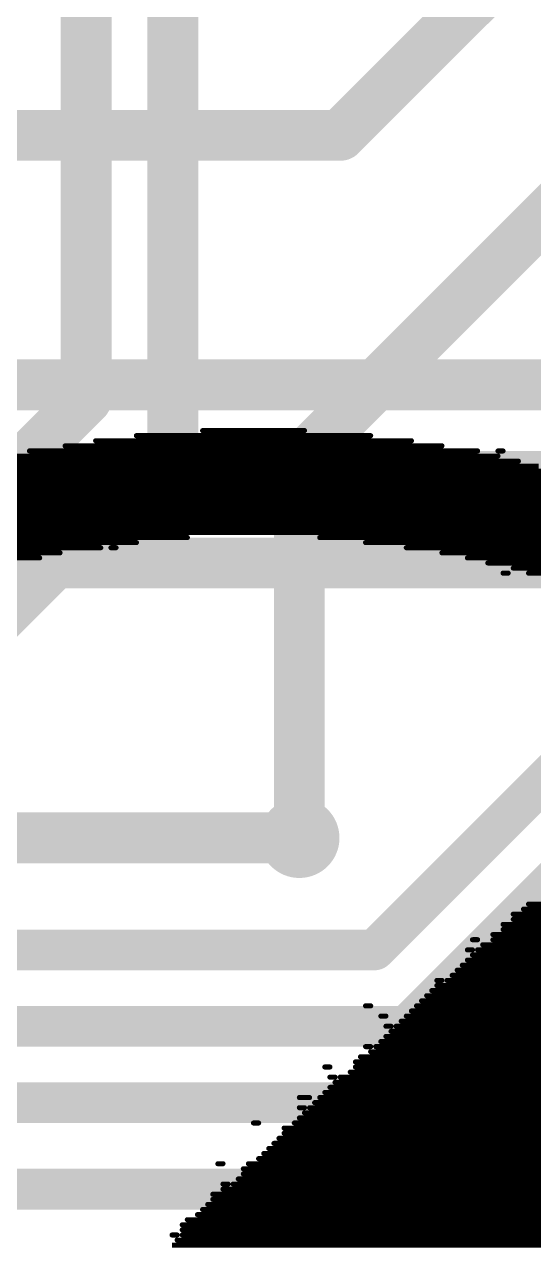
# Model space of a CAD drawing. Header units: millimetres. Extents: x 0.85 to 4.91, y 0.77 to 5.15.
# Drawn here: x 1.89 to 1.99, y 2.2435 to 2.4828 of the extents above; entities that cross this region are included whole.
import ezdxf

# ---------------------------------------------------------------- set-up
doc = ezdxf.new("R2010")
doc.units = ezdxf.units.MM
doc.header["$MEASUREMENT"] = 0
for name, color, linetype in [('BottomLayer', 5, 'Continuous'), ('MultiLayer', 9, 'Continuous'), ('TopLayer', 1, 'Continuous'), ('TopOverlay', 2, 'Continuous'), ('ViaHoleLayer', 16, 'Continuous')]:
    doc.layers.add(name, color=color, linetype=linetype)

msp = doc.modelspace()

# ---------------------------------------------------------------- linework, layer by layer
at = {"layer": 'BottomLayer', "const_width": 0.01}
for points in [[(1.944, 2.397), (2.084, 2.537)], [(1.90213, 2.40913), (1.90213, 2.52717)], [(1.91913, 2.40013), (1.91913, 2.52013)], [(1.81651, 2.32351), (1.90213, 2.40913)], [(1.7992, 2.2802), (1.91913, 2.40013)], [(1.944, 2.323), (1.944, 2.397)]]:
    msp.add_lwpolyline(points, dxfattribs=at)
at = {"layer": 'BottomLayer'}
for points, const_width in [([(1.89963, 2.40913, 1), (1.90463, 2.40913, 1)], 0.005), ([(1.89963, 2.40913, 1), (1.90463, 2.40913, 1)], 0.005), ([(1.91663, 2.40013, 1), (1.92163, 2.40013, 1)], 0.005), ([(1.91663, 2.40013, 1), (1.92163, 2.40013, 1)], 0.005), ([(1.9415, 2.397, 1), (1.9465, 2.397, 1)], 0.005), ([(1.9415, 2.397, 1), (1.9465, 2.397, 1)], 0.005), ([(1.94006, 2.323, 1), (1.94794, 2.323, 1)], 0.00787), ([(1.9415, 2.323, 1), (1.9465, 2.323, 1)], 0.005)]:
    msp.add_lwpolyline(points, format="xyb", close=True, dxfattribs=dict(at, const_width=const_width))
at = {"layer": 'MultiLayer', "const_width": 0.00787}
msp.add_lwpolyline([(1.94006, 2.323, 1), (1.94794, 2.323, 1)], format="xyb", close=True, dxfattribs=at)
at = {"layer": 'TopLayer'}
for points, const_width in [([(1.95204, 2.461), (1.981, 2.48996)], 0.01), ([(1.869, 2.461), (1.95204, 2.461)], 0.01), ([(1.813, 2.412), (2.006, 2.412)], 0.01), ([(1.79159, 2.394), (2.024, 2.394)], 0.01), ([(1.78455, 2.377), (2.05, 2.377)], 0.01), ([(1.95879, 2.301), (2.01666, 2.35887)], 0.008), ([(1.965, 2.286), (2.02287, 2.34387)], 0.008), ([(1.976, 2.271), (2.03, 2.325)], 0.008), ([(1.81451, 2.323), (1.944, 2.323)], 0.01), ([(1.984, 2.254), (2.03587, 2.30587)], 0.008), ([(1.81388, 2.301), (1.95879, 2.301)], 0.008), ([(1.80767, 2.286), (1.965, 2.286)], 0.008), ([(1.79721, 2.271), (1.976, 2.271)], 0.008), ([(1.793, 2.254), (1.984, 2.254)], 0.008)]:
    msp.add_lwpolyline(points, dxfattribs=dict(at, const_width=const_width))
for points, const_width in [([(1.94954, 2.461, 1), (1.95454, 2.461, 1)], 0.005), ([(1.94954, 2.461, 1), (1.95454, 2.461, 1)], 0.005), ([(1.94006, 2.323, 1), (1.94794, 2.323, 1)], 0.00787), ([(1.9415, 2.323, 1), (1.9465, 2.323, 1)], 0.005), ([(1.95679, 2.301, 1), (1.96079, 2.301, 1)], 0.004), ([(1.95679, 2.301, 1), (1.96079, 2.301, 1)], 0.004), ([(1.963, 2.286, 1), (1.967, 2.286, 1)], 0.004), ([(1.963, 2.286, 1), (1.967, 2.286, 1)], 0.004), ([(1.974, 2.271, 1), (1.978, 2.271, 1)], 0.004), ([(1.974, 2.271, 1), (1.978, 2.271, 1)], 0.004), ([(1.982, 2.254, 1), (1.986, 2.254, 1)], 0.004), ([(1.982, 2.254, 1), (1.986, 2.254, 1)], 0.004)]:
    msp.add_lwpolyline(points, format="xyb", close=True, dxfattribs=dict(at, const_width=const_width))
at = {"layer": 'TopOverlay', "const_width": 0.001}
for points in [[(1.912, 2.402), (1.958, 2.402)], [(1.925, 2.403), (1.945, 2.403)], [(1.898, 2.4), (1.972, 2.4)], [(1.904, 2.401), (1.966, 2.401)], [(1.886, 2.398), (1.983, 2.398)], [(1.891, 2.399), (1.979, 2.399)], [(1.983, 2.399), (1.984, 2.399)], [(1.874, 2.395), (1.996, 2.395)], [(1.878, 2.396), (1.991, 2.396)], [(1.882, 2.397), (1.987, 2.397)], [(1.867, 2.393), (2.002, 2.393)], [(1.87, 2.394), (1.999, 2.394)], [(1.86, 2.391), (2.008, 2.391)], [(1.864, 2.392), (2.006, 2.392)], [(1.853, 2.388), (2.016, 2.388)], [(1.856, 2.389), (2.014, 2.389)], [(1.858, 2.39), (2.011, 2.39)], [(1.847, 2.386), (2.022, 2.386)], [(1.85, 2.387), (2.019, 2.387)], [(1.84, 2.383), (2.029, 2.383)], [(1.843, 2.384), (2.026, 2.384)], [(1.845, 2.385), (2.024, 2.385)], [(1.837, 2.381), (1.912, 2.381)], [(1.839, 2.382), (1.922, 2.382)], [(1.948, 2.382), (2.03, 2.382)], [(1.957, 2.381), (2.033, 2.381)], [(1.832, 2.379), (1.897, 2.379)], [(1.834, 2.38), (1.905, 2.38)], [(1.907, 2.38), (1.908, 2.38)], [(1.965, 2.38), (2.034, 2.38)], [(1.972, 2.379), (2.038, 2.379)], [(1.831, 2.378), (1.893, 2.378)], [(1.977, 2.378), (2.039, 2.378)], [(1.981, 2.377), (2.04, 2.377)], [(1.986, 2.376), (2.043, 2.376)], [(1.984, 2.375), (1.985, 2.375)], [(1.989, 2.375), (2.044, 2.375)], [(1.988, 2.309), (2.147, 2.309)], [(1.989, 2.31), (2.148, 2.31)], [(1.986, 2.308), (2.144, 2.308)], [(1.986, 2.307), (2.142, 2.307)], [(1.982, 2.304), (2.136, 2.304)], [(1.984, 2.306), (2.14, 2.306)], [(1.984, 2.305), (2.138, 2.305)], [(1.978, 2.303), (1.979, 2.303)], [(1.98, 2.302), (2.133, 2.302)], [(1.982, 2.303), (2.134, 2.303)], [(1.977, 2.301), (1.978, 2.301)], [(1.978, 2.3), (2.128, 2.3)], [(1.979, 2.301), (2.131, 2.301)], [(1.975, 2.297), (2.127, 2.297)], [(1.976, 2.298), (2.126, 2.298)], [(1.977, 2.299), (2.127, 2.299)], [(1.971, 2.295), (1.972, 2.295)], [(1.973, 2.295), (2.128, 2.295)], [(1.974, 2.296), (2.128, 2.296)], [(1.969, 2.292), (2.13, 2.292)], [(1.97, 2.293), (2.129, 2.293)], [(1.971, 2.294), (2.129, 2.294)], [(1.957, 2.29), (1.958, 2.29)], [(1.967, 2.29), (2.131, 2.29)], [(1.968, 2.291), (2.131, 2.291)], [(1.96, 2.288), (1.961, 2.288)], [(1.965, 2.288), (2.106, 2.288)], [(1.966, 2.289), (2.132, 2.289)], [(1.961, 2.286), (1.962, 2.286)], [(1.962, 2.285), (2.101, 2.285)], [(1.963, 2.286), (2.102, 2.286)], [(1.964, 2.287), (2.104, 2.287)], [(1.96, 2.283), (2.097, 2.283)], [(1.961, 2.284), (2.098, 2.284)], [(1.956, 2.28), (2.092, 2.28)], [(1.957, 2.282), (1.958, 2.282)], [(1.958, 2.281), (2.094, 2.281)], [(1.959, 2.282), (2.095, 2.282)], [(1.949, 2.278), (1.95, 2.278)], [(1.955, 2.279), (2.09, 2.279)], [(1.955, 2.278), (2.089, 2.278)], [(1.95, 2.276), (1.951, 2.276)], [(1.952, 2.276), (2.086, 2.276)], [(1.954, 2.277), (2.087, 2.277)], [(1.949, 2.273), (2.081, 2.273)], [(1.95, 2.274), (2.083, 2.274)], [(1.951, 2.275), (2.084, 2.275)], [(1.944, 2.272), (1.946, 2.272)], [(1.947, 2.271), (2.078, 2.271)], [(1.948, 2.272), (2.079, 2.272)], [(1.944, 2.27), (1.945, 2.27)], [(1.944, 2.268), (2.073, 2.268)], [(1.945, 2.269), (2.074, 2.269)], [(1.946, 2.27), (2.076, 2.27)], [(1.935, 2.267), (1.936, 2.267)], [(1.941, 2.266), (2.07, 2.266)], [(1.943, 2.267), (2.071, 2.267)], [(1.94, 2.264), (2.067, 2.264)], [(1.941, 2.265), (2.069, 2.265)], [(1.937, 2.261), (2.063, 2.261)], [(1.938, 2.262), (2.065, 2.262)], [(1.939, 2.263), (2.066, 2.263)], [(1.928, 2.259), (1.929, 2.259)], [(1.934, 2.259), (2.06, 2.259)], [(1.936, 2.26), (2.061, 2.26)], [(1.933, 2.258), (2.058, 2.258)], [(1.933, 2.257), (2.057, 2.257)], [(1.929, 2.255), (1.93, 2.255)], [(1.929, 2.254), (2.053, 2.254)], [(1.931, 2.255), (2.054, 2.255)], [(1.932, 2.256), (2.055, 2.256)], [(1.927, 2.253), (2.052, 2.253)], [(1.927, 2.252), (2.05, 2.252)], [(1.924, 2.249), (2.046, 2.249)], [(1.925, 2.25), (2.048, 2.25)], [(1.926, 2.251), (2.049, 2.251)], [(1.921, 2.247), (2.044, 2.247)], [(1.922, 2.248), (2.045, 2.248)], [(1.919, 2.245), (1.92, 2.245)], [(1.921, 2.246), (2.043, 2.246)], [(1.921, 2.245), (2.041, 2.245)], [(1.919, 2.243), (2.039, 2.243)], [(1.92, 2.244), (2.04, 2.244)]]:
    msp.add_lwpolyline(points, dxfattribs=at)
at = {"layer": 'TopOverlay', "const_width": 0.0005}
for points in [[(1.91175, 2.402, 1), (1.91225, 2.402, 1)], [(1.92475, 2.403, 1), (1.92525, 2.403, 1)], [(1.94475, 2.403, 1), (1.94525, 2.403, 1)], [(1.95775, 2.402, 1), (1.95825, 2.402, 1)], [(1.89775, 2.4, 1), (1.89825, 2.4, 1)], [(1.90375, 2.401, 1), (1.90425, 2.401, 1)], [(1.96575, 2.401, 1), (1.96625, 2.401, 1)], [(1.97175, 2.4, 1), (1.97225, 2.4, 1)], [(1.89075, 2.399, 1), (1.89125, 2.399, 1)], [(1.97875, 2.399, 1), (1.97925, 2.399, 1)], [(1.98275, 2.399, 1), (1.98325, 2.399, 1)], [(1.98275, 2.398, 1), (1.98325, 2.398, 1)], [(1.98375, 2.399, 1), (1.98425, 2.399, 1)], [(1.98675, 2.397, 1), (1.98725, 2.397, 1)], [(1.91175, 2.381, 1), (1.91225, 2.381, 1)], [(1.92175, 2.382, 1), (1.92225, 2.382, 1)], [(1.94775, 2.382, 1), (1.94825, 2.382, 1)], [(1.95675, 2.381, 1), (1.95725, 2.381, 1)], [(1.89675, 2.379, 1), (1.89725, 2.379, 1)], [(1.90475, 2.38, 1), (1.90525, 2.38, 1)], [(1.90675, 2.38, 1), (1.90725, 2.38, 1)], [(1.90775, 2.38, 1), (1.90825, 2.38, 1)], [(1.96475, 2.38, 1), (1.96525, 2.38, 1)], [(1.97175, 2.379, 1), (1.97225, 2.379, 1)], [(1.89275, 2.378, 1), (1.89325, 2.378, 1)], [(1.97675, 2.378, 1), (1.97725, 2.378, 1)], [(1.98075, 2.377, 1), (1.98125, 2.377, 1)], [(1.98575, 2.376, 1), (1.98625, 2.376, 1)], [(1.98375, 2.375, 1), (1.98425, 2.375, 1)], [(1.98475, 2.375, 1), (1.98525, 2.375, 1)], [(1.98875, 2.375, 1), (1.98925, 2.375, 1)], [(1.98775, 2.309, 1), (1.98825, 2.309, 1)], [(1.98875, 2.31, 1), (1.98925, 2.31, 1)], [(1.98575, 2.308, 1), (1.98625, 2.308, 1)], [(1.98575, 2.307, 1), (1.98625, 2.307, 1)], [(1.98175, 2.304, 1), (1.98225, 2.304, 1)], [(1.98375, 2.306, 1), (1.98425, 2.306, 1)], [(1.98375, 2.305, 1), (1.98425, 2.305, 1)], [(1.97775, 2.303, 1), (1.97825, 2.303, 1)], [(1.97875, 2.303, 1), (1.97925, 2.303, 1)], [(1.97975, 2.302, 1), (1.98025, 2.302, 1)], [(1.98175, 2.303, 1), (1.98225, 2.303, 1)], [(1.97675, 2.301, 1), (1.97725, 2.301, 1)], [(1.97775, 2.301, 1), (1.97825, 2.301, 1)], [(1.97775, 2.3, 1), (1.97825, 2.3, 1)], [(1.97875, 2.301, 1), (1.97925, 2.301, 1)], [(1.97475, 2.297, 1), (1.97525, 2.297, 1)], [(1.97575, 2.298, 1), (1.97625, 2.298, 1)], [(1.97675, 2.299, 1), (1.97725, 2.299, 1)], [(1.97075, 2.295, 1), (1.97125, 2.295, 1)], [(1.97175, 2.295, 1), (1.97225, 2.295, 1)], [(1.97275, 2.295, 1), (1.97325, 2.295, 1)], [(1.97375, 2.296, 1), (1.97425, 2.296, 1)], [(1.96875, 2.292, 1), (1.96925, 2.292, 1)], [(1.96975, 2.293, 1), (1.97025, 2.293, 1)], [(1.97075, 2.294, 1), (1.97125, 2.294, 1)], [(1.95675, 2.29, 1), (1.95725, 2.29, 1)], [(1.95775, 2.29, 1), (1.95825, 2.29, 1)], [(1.96675, 2.29, 1), (1.96725, 2.29, 1)], [(1.96775, 2.291, 1), (1.96825, 2.291, 1)], [(1.95975, 2.288, 1), (1.96025, 2.288, 1)], [(1.96075, 2.288, 1), (1.96125, 2.288, 1)], [(1.96475, 2.288, 1), (1.96525, 2.288, 1)], [(1.96575, 2.289, 1), (1.96625, 2.289, 1)], [(1.96075, 2.286, 1), (1.96125, 2.286, 1)], [(1.96175, 2.286, 1), (1.96225, 2.286, 1)], [(1.96175, 2.285, 1), (1.96225, 2.285, 1)], [(1.96275, 2.286, 1), (1.96325, 2.286, 1)], [(1.96375, 2.287, 1), (1.96425, 2.287, 1)], [(1.95975, 2.283, 1), (1.96025, 2.283, 1)], [(1.96075, 2.284, 1), (1.96125, 2.284, 1)], [(1.95575, 2.28, 1), (1.95625, 2.28, 1)], [(1.95675, 2.282, 1), (1.95725, 2.282, 1)], [(1.95775, 2.282, 1), (1.95825, 2.282, 1)], [(1.95775, 2.281, 1), (1.95825, 2.281, 1)], [(1.95875, 2.282, 1), (1.95925, 2.282, 1)], [(1.94875, 2.278, 1), (1.94925, 2.278, 1)], [(1.94975, 2.278, 1), (1.95025, 2.278, 1)], [(1.95475, 2.279, 1), (1.95525, 2.279, 1)], [(1.95475, 2.278, 1), (1.95525, 2.278, 1)], [(1.94975, 2.276, 1), (1.95025, 2.276, 1)], [(1.95075, 2.276, 1), (1.95125, 2.276, 1)], [(1.95175, 2.276, 1), (1.95225, 2.276, 1)], [(1.95375, 2.277, 1), (1.95425, 2.277, 1)], [(1.94875, 2.273, 1), (1.94925, 2.273, 1)], [(1.94975, 2.274, 1), (1.95025, 2.274, 1)], [(1.95075, 2.275, 1), (1.95125, 2.275, 1)], [(1.94375, 2.272, 1), (1.94425, 2.272, 1)], [(1.94575, 2.272, 1), (1.94625, 2.272, 1)], [(1.94675, 2.271, 1), (1.94725, 2.271, 1)], [(1.94775, 2.272, 1), (1.94825, 2.272, 1)], [(1.94375, 2.27, 1), (1.94425, 2.27, 1)], [(1.94375, 2.268, 1), (1.94425, 2.268, 1)], [(1.94475, 2.27, 1), (1.94525, 2.27, 1)], [(1.94475, 2.269, 1), (1.94525, 2.269, 1)], [(1.94575, 2.27, 1), (1.94625, 2.27, 1)], [(1.93475, 2.267, 1), (1.93525, 2.267, 1)], [(1.93575, 2.267, 1), (1.93625, 2.267, 1)], [(1.94075, 2.266, 1), (1.94125, 2.266, 1)], [(1.94275, 2.267, 1), (1.94325, 2.267, 1)], [(1.93975, 2.264, 1), (1.94025, 2.264, 1)], [(1.94075, 2.265, 1), (1.94125, 2.265, 1)], [(1.93675, 2.261, 1), (1.93725, 2.261, 1)], [(1.93775, 2.262, 1), (1.93825, 2.262, 1)], [(1.93875, 2.263, 1), (1.93925, 2.263, 1)], [(1.92775, 2.259, 1), (1.92825, 2.259, 1)], [(1.92875, 2.259, 1), (1.92925, 2.259, 1)], [(1.93375, 2.259, 1), (1.93425, 2.259, 1)], [(1.93575, 2.26, 1), (1.93625, 2.26, 1)], [(1.93275, 2.258, 1), (1.93325, 2.258, 1)], [(1.93275, 2.257, 1), (1.93325, 2.257, 1)], [(1.92875, 2.255, 1), (1.92925, 2.255, 1)], [(1.92875, 2.254, 1), (1.92925, 2.254, 1)], [(1.92975, 2.255, 1), (1.93025, 2.255, 1)], [(1.93075, 2.255, 1), (1.93125, 2.255, 1)], [(1.93175, 2.256, 1), (1.93225, 2.256, 1)], [(1.92675, 2.253, 1), (1.92725, 2.253, 1)], [(1.92675, 2.252, 1), (1.92725, 2.252, 1)], [(1.92375, 2.249, 1), (1.92425, 2.249, 1)], [(1.92475, 2.25, 1), (1.92525, 2.25, 1)], [(1.92575, 2.251, 1), (1.92625, 2.251, 1)], [(1.92075, 2.247, 1), (1.92125, 2.247, 1)], [(1.92175, 2.248, 1), (1.92225, 2.248, 1)], [(1.91875, 2.245, 1), (1.91925, 2.245, 1)], [(1.91975, 2.245, 1), (1.92025, 2.245, 1)], [(1.92075, 2.246, 1), (1.92125, 2.246, 1)], [(1.92075, 2.245, 1), (1.92125, 2.245, 1)], [(1.91975, 2.244, 1), (1.92025, 2.244, 1)]]:
    msp.add_lwpolyline(points, format="xyb", close=True, dxfattribs=at)
at = {"layer": 'ViaHoleLayer', "const_width": 0.00394}
msp.add_lwpolyline([(1.94203, 2.323, 1), (1.94597, 2.323, 1)], format="xyb", close=True, dxfattribs=at)

doc.saveas('drawing.dxf')
